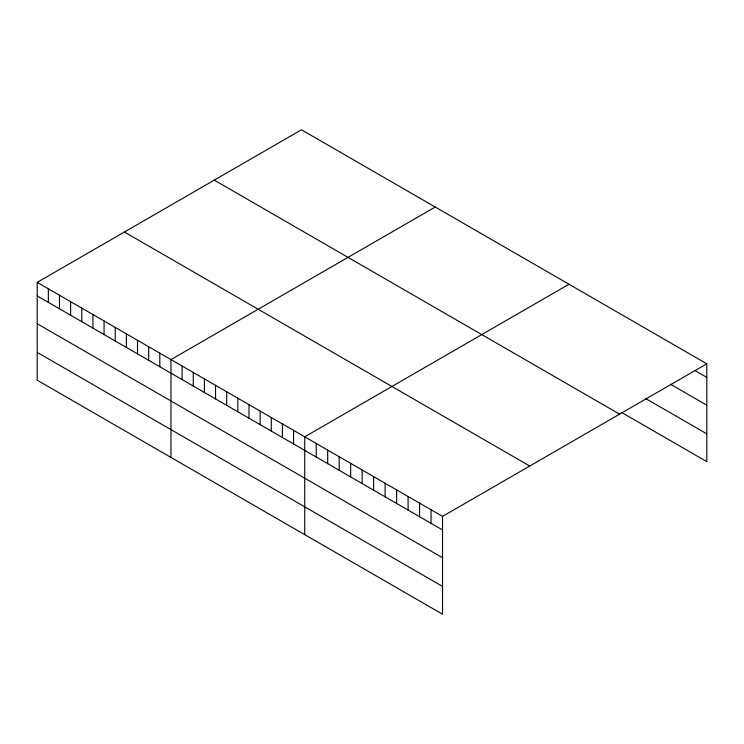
<?xml version="1.0" encoding="UTF-8"?>
<svg xmlns="http://www.w3.org/2000/svg" width="744" height="744" viewBox="0 0 744 744"><rect width="100%" height="100%" fill="white"/><g stroke="black" fill="none" stroke-linecap="round" stroke-linejoin="round"><path stroke-width="1.12" d="M37.2 282.367L442.531 516.383L442.531 614.209L37.2 380.193L37.2 282.367L301.469 129.791L706.8 363.807L706.8 461.633L621.621 412.455M435.231 207.018L170.962 359.594L170.962 457.411M568.983 284.245L304.724 436.821L304.724 534.638M442.531 516.383L706.8 363.807M695.315 370.754L706.8 377.385M670.437 384.192L706.8 405.182M645.55 398.468L706.8 433.826M214.263 180.141L619.594 414.157M124.406 232.016L529.737 466.032M37.2 295.935L442.531 529.951M37.2 323.742L442.531 557.758M37.2 352.386L442.531 586.402M431.046 509.752L431.046 523.32M419.57 503.121L419.57 516.689M408.084 496.49L408.084 510.059M396.599 489.859L396.599 503.428M385.113 483.228L385.113 496.806M373.627 476.597L373.627 490.175M362.142 469.966L362.142 483.544M350.657 463.335L350.657 476.913M339.171 456.704L339.171 470.282M327.686 450.074L327.686 463.652M316.209 443.452L316.209 457.021M293.573 430.385L293.573 443.954M282.432 423.95L282.432 437.519M271.281 417.514L271.281 431.083M260.13 411.079L260.13 424.647M248.989 404.643L248.989 418.212M237.838 398.207L237.838 411.776M226.697 391.772L226.697 405.341M215.546 385.336L215.546 398.905M204.405 378.901L204.405 392.469M193.254 372.465L193.254 386.034M182.103 366.029L182.103 379.598M159.811 353.158L159.811 366.727M148.67 346.723L148.67 360.291M137.519 340.287L137.519 353.856M126.378 333.851L126.378 347.42M115.227 327.416L115.227 340.984M104.076 320.98L104.076 334.549M92.935 314.545L92.935 328.113M81.784 308.109L81.784 321.678M70.643 301.673L70.643 315.242M59.492 295.238L59.492 308.807M48.351 288.802L48.351 302.371"/></g></svg>
